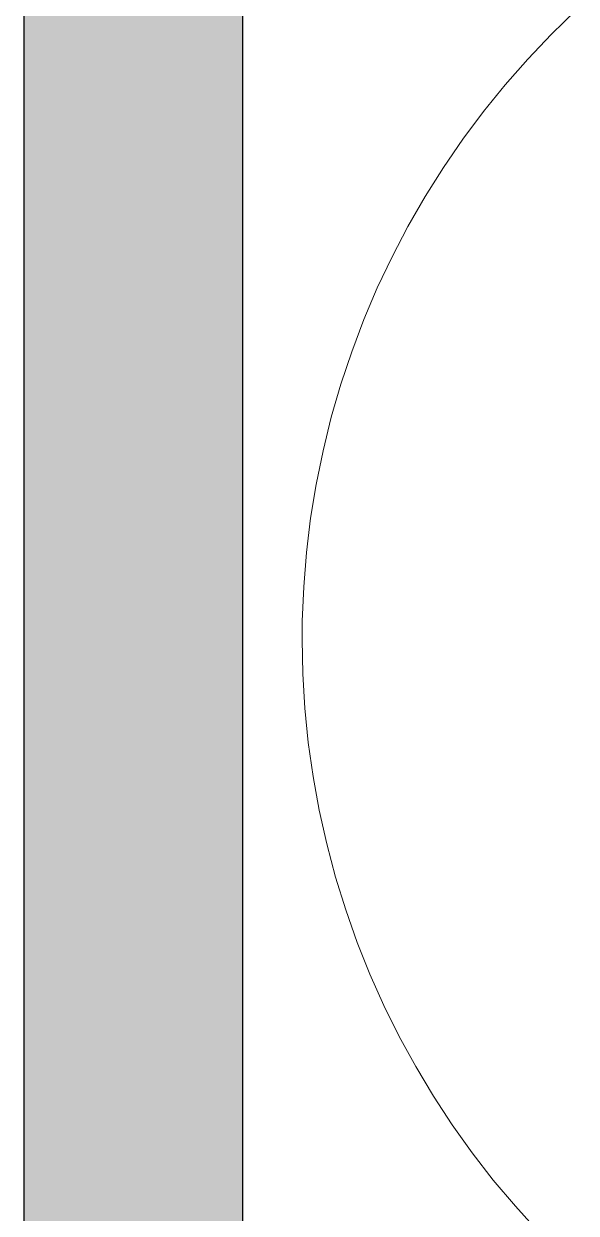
# Model space of a CAD drawing. Header units: millimetres. Extents: x 79795 to 317870, y -36033 to 97293.
# Drawn here: x 220025 to 220282, y 12039 to 12592 of the extents above; entities that cross this region are included whole.
import ezdxf

# ---------------------------------------------------------------- set-up
doc = ezdxf.new("R2010")
doc.units = ezdxf.units.MM
doc.header["$MEASUREMENT"] = 0
for name, color, linetype, lineweight in [('CSM-STL-XX-ZZ-M3-A-XXXX-00001_detached _19_04_21__rvt-1-Level 4$0$A-WALL-PATT', 7, 'CONTINUOUS', 9), ('CSM-STL-XX-ZZ-M3-A-XXXX-00001_detached _19_04_21__rvt-1-Level 4$0$I-WALL', 7, 'CONTINUOUS', 9), ('I-FURN', 8, 'CONTINUOUS', 9)]:
    doc.layers.add(name, color=color, linetype=linetype, lineweight=lineweight)

msp = doc.modelspace()

# ---------------------------------------------------------------- hatches: boundary and pattern name
at = {"layer": 'CSM-STL-XX-ZZ-M3-A-XXXX-00001_detached _19_04_21__rvt-1-Level 4$0$A-WALL-PATT'}
msp.add_hatch(color=256, dxfattribs=at).paths.add_polyline_path([(220024.83, 9757.89), (220126.83, 9757.89), (220126.83, 13505.33), (220024.83, 13505.33), (220024.83, 11434.18)], flags=0)

# ---------------------------------------------------------------- linework, layer by layer
at = {"layer": 'CSM-STL-XX-ZZ-M3-A-XXXX-00001_detached _19_04_21__rvt-1-Level 4$0$I-WALL', "lineweight": 30}
for p, q in [((220024.83, 13505.33), (220024.83, 9757.89)), ((220126.83, 9757.89), (220126.83, 13505.33))]:
    msp.add_line(p, q, dxfattribs=at)
at = {"layer": 'I-FURN'}
for p, q in [((220281.9, 12598.47), (220270.41, 12587.34)), ((220270.41, 12587.34), (220259.37, 12575.76)), ((220259.37, 12575.76), (220248.8, 12563.75)), ((220248.8, 12563.75), (220238.72, 12551.32)), ((220238.72, 12551.32), (220229.15, 12538.51)), ((220229.15, 12538.51), (220220.09, 12525.32)), ((220220.09, 12525.32), (220211.57, 12511.77)), ((220211.57, 12511.77), (220203.6, 12497.9)), ((220203.6, 12497.9), (220196.19, 12483.72)), ((220196.19, 12483.72), (220189.35, 12469.26)), ((220189.35, 12469.26), (220183.1, 12454.53)), ((220183.1, 12454.53), (220177.44, 12439.57)), ((220177.44, 12439.57), (220172.38, 12424.39)), ((220172.38, 12424.39), (220167.94, 12409.02)), ((220167.94, 12409.02), (220164.11, 12393.49)), ((220164.11, 12393.49), (220160.9, 12377.81)), ((220160.9, 12377.81), (220158.33, 12362.02)), ((220158.33, 12362.02), (220156.39, 12346.14)), ((220156.39, 12346.14), (220155.09, 12330.2)), ((220155.09, 12330.2), (220154.42, 12314.21)), ((220154.42, 12314.21), (220154.33, 12305.57)), ((220154.33, 12305.57), (220154.65, 12289.58)), ((220154.65, 12289.58), (220155.61, 12273.61)), ((220155.61, 12273.61), (220157.2, 12257.69)), ((220157.2, 12257.69), (220159.44, 12241.85)), ((220159.44, 12241.85), (220162.3, 12226.11)), ((220162.3, 12226.11), (220165.79, 12210.49)), ((220165.79, 12210.49), (220169.9, 12195.03)), ((220169.9, 12195.03), (220174.63, 12179.75)), ((220174.63, 12179.75), (220179.97, 12164.66)), ((220179.97, 12164.66), (220185.9, 12149.81)), ((220185.9, 12149.81), (220192.43, 12135.2)), ((220192.43, 12135.2), (220199.53, 12120.86)), ((220199.53, 12120.86), (220207.2, 12106.82)), ((220207.2, 12106.82), (220215.42, 12093.1)), ((220215.42, 12093.1), (220224.19, 12079.72)), ((220224.19, 12079.72), (220233.49, 12066.7)), ((220233.49, 12066.7), (220243.3, 12054.06)), ((220243.3, 12054.06), (220253.6, 12041.82)), ((220253.6, 12041.82), (220264.39, 12030.01))]:
    msp.add_line(p, q, dxfattribs=at)

doc.saveas('drawing.dxf')
